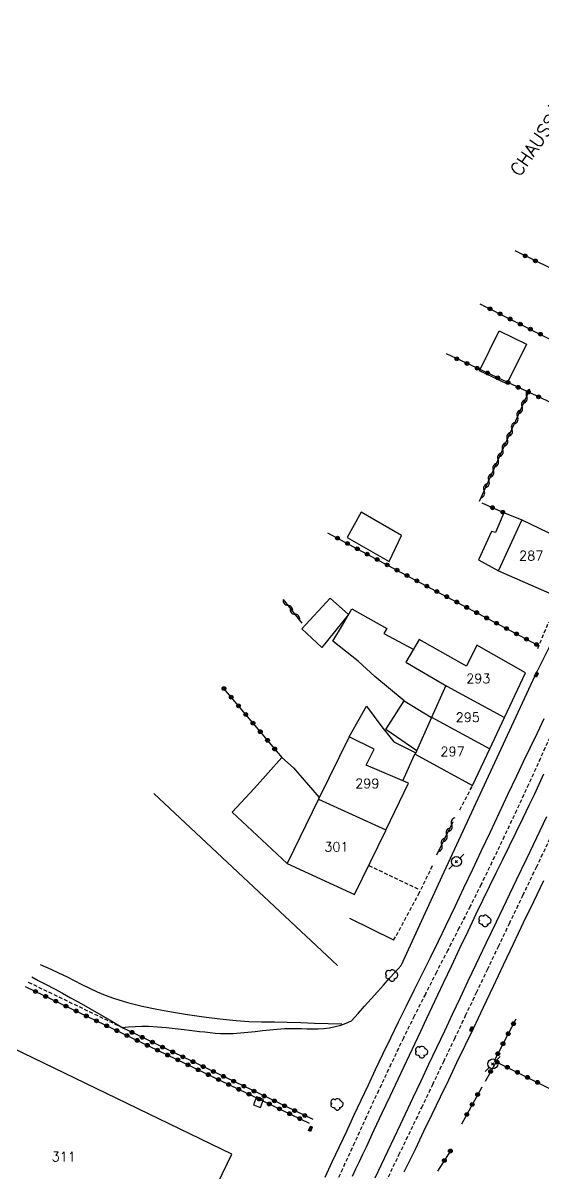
# Model space of a CAD drawing. Header units: millimetres. Extents: x 137000 to 138000, y 152000 to 153001.
# Drawn here: x 137629.4 to 137698.5, y 152571.8 to 152724.8 of the extents above; entities that cross this region are included whole.
import ezdxf
from ezdxf.enums import TextEntityAlignment as Align

# ---------------------------------------------------------------- set-up
doc = ezdxf.new("R2010")
doc.units = ezdxf.units.MM
doc.linetypes.add('DASHED', pattern=[0.75, 0.5, -0.25])
doc.layers.get('0').update_dxf_attribs({"linetype": 'CONTINUOUS'})
for name, color, linetype in [('W0001', 6, 'DASHED'), ('W0006', 2, 'CONTINUOUS'), ('W0008', 7, 'CONTINUOUS'), ('W0015', 2, 'CONTINUOUS'), ('W0017', 7, 'CONTINUOUS'), ('W0101', 7, 'CONTINUOUS'), ('W0104', 1, 'CONTINUOUS'), ('W0112', 1, 'DASHED'), ('W0211', 2, 'CONTINUOUS'), ('W0214', 2, 'CONTINUOUS'), ('W0300', 7, 'CONTINUOUS'), ('W0310', 3, 'CONTINUOUS'), ('W0323', 7, 'CONTINUOUS'), ('W0333', 7, 'CONTINUOUS'), ('W0401', 7, 'CONTINUOUS'), ('W0439', 7, 'CONTINUOUS'), ('W0473', 7, 'CONTINUOUS'), ('W0989', 7, 'CONTINUOUS'), ('W0991', 7, 'CONTINUOUS'), ('W1102', 7, 'CONTINUOUS')]:
    doc.layers.add(name, color=color, linetype=linetype)
doc.styles.get("Standard").update_dxf_attribs({"font": 'romans.shx', "width": 0.85})

# ---------------------------------------------------------------- blocks, each defined once
blk = doc.blocks.new('T401')
for p, q in [((-0.3, 0.3), (0, 0.3)), ((-0.3, -0.25), (-0.3, 0.3)), ((-0.3, 0.15), (0, 0.15)), ((-0.3, 0), (0, 0)), ((0, 0.3), (0, -0.25)), ((-0.3, -0.15), (0, -0.15)), ((-0.3, -0.25), (-0.3, -0.3)), ((-0.3, -0.3), (0, -0.3)), ((0, -0.3), (0, -0.25))]:
    blk.add_line(p, q)
blk = doc.blocks.new('T300')
for p, q in [((-0.8, 0.51), (-0.86, 0.34)), ((-0.86, 0.34), (-0.86, 0.17)), ((-0.86, 0.17), (-0.74, 0.06)), ((-0.69, 0.63), (-0.8, 0.51)), ((-0.8, -0.06), (-0.74, 0.06)), ((-0.74, 0.06), (-0.69, 0.11)), ((-0.57, 0.69), (-0.69, 0.63)), ((-0.46, 0.69), (-0.57, 0.69)), ((-0.29, 0.63), (-0.46, 0.69)), ((-0.29, 0.63), (-0.17, 0.74)), ((-0.23, 0.57), (-0.29, 0.63)), ((-0.17, 0.74), (-0.06, 0.8)), ((-0.06, 0.8), (0.06, 0.8)), ((0.06, 0.8), (0.23, 0.74)), ((0.23, 0.74), (0.34, 0.63)), ((0.34, 0.63), (0.4, 0.51)), ((0.46, 0.46), (0.34, 0.46)), ((0.4, 0.51), (0.4, 0.46)), ((0.57, 0.4), (0.46, 0.46)), ((0.57, 0.4), (0.69, 0.29)), ((0.69, 0.29), (0.74, 0.17)), ((0.74, 0.06), (0.69, -0.17)), ((0.74, 0.17), (0.74, 0.06)), ((-0.8, -0.17), (-0.8, -0.06)), ((-0.8, -0.23), (-0.8, -0.17)), ((-0.74, -0.34), (-0.8, -0.23)), ((-0.69, -0.4), (-0.74, -0.34)), ((-0.51, -0.46), (-0.69, -0.4)), ((-0.4, -0.46), (-0.51, -0.46)), ((-0.4, -0.46), (-0.34, -0.46)), ((-0.34, -0.46), (-0.34, -0.4)), ((-0.34, -0.51), (-0.34, -0.46)), ((-0.29, -0.63), (-0.34, -0.51)), ((-0.17, -0.74), (-0.29, -0.63)), ((-0.06, -0.8), (-0.17, -0.74)), ((0.06, -0.8), (-0.06, -0.8)), ((0.17, -0.74), (0.06, -0.8)), ((0.23, -0.69), (0.17, -0.74)), ((0.29, -0.46), (0.23, -0.46)), ((0.29, -0.63), (0.23, -0.69)), ((0.46, -0.4), (0.29, -0.46)), ((0.34, -0.51), (0.29, -0.63)), ((0.34, -0.51), (0.34, -0.46)), ((0.57, -0.34), (0.46, -0.4)), ((0.63, -0.29), (0.57, -0.34)), ((0.69, -0.17), (0.63, -0.29))]:
    blk.add_line(p, q)
blk = doc.blocks.new('T473')
for p, q in [((-0.166667, 0.166667), (0.166667, -0.166667)), ((-0.166667, -0.166667), (0.166667, 0.166667)), ((0.500001, 0.500001), (1.000002, 1.000002)), ((-1.000002, -1.000002), (-0.500001, -0.500001))]:
    blk.add_line(p, q)
blk.add_ellipse((0, 0), major_axis=(0.471405, 0.471405), ratio=1, start_param=5.4977871438, end_param=11.780972451)
blk = doc.blocks.new('t323o')
at = {"color": 0, "linetype": 'Continuous'}
for radius in [0.25, 0.15]:
    blk.add_circle((0, 0), radius, dxfattribs=at)
blk = doc.blocks.new('t310o')
at = {"color": 0, "linetype": 'Continuous'}
for centre, start, end in [((-0.5, 0.38), 216.8699, 323.1304), ((0.5, -0.37), 36.8699, 143.1303)]:
    blk.add_arc(centre, 0.625, start, end, dxfattribs=at)

msp = doc.modelspace()

# ---------------------------------------------------------------- linework, layer by layer
at = {"layer": 'W0001'}
for points in [[(137699.71, 152630.41), (137698.14, 152626.94), (137696.56, 152623.47), (137694.96, 152620.01), (137693.35, 152616.56), (137691.71, 152613.12), (137690.27, 152610.17), (137688.81, 152607.24), (137687.32, 152604.32), (137685.83, 152601.4), (137684.33, 152598.49), (137682.85, 152595.57), (137681.38, 152592.64), (137679.93, 152589.7), (137678.28, 152586.23), (137676.64, 152582.75), (137675.02, 152579.26), (137673.42, 152575.77), (137671.82, 152572.28), (137670.22, 152568.78)], [(137676.31, 152567.88), (137679.34, 152574.16), (137682.37, 152580.45), (137683.83, 152583.51), (137685.29, 152586.57), (137686.75, 152589.63), (137688.2, 152592.69), (137689.65, 152595.76), (137691.11, 152598.82), (137692.56, 152601.88), (137694.02, 152604.94), (137695.82, 152608.7), (137697.61, 152612.45), (137699.42, 152616.21)]]:
    msp.add_lwpolyline(points, dxfattribs=at)
at = {"layer": 'W0006'}
msp.add_lwpolyline([(137679.62, 152599.37), (137685.36, 152611.81), (137697.45, 152637.96), (137707, 152657.14), (137712.09, 152668.15)], dxfattribs=at)
at = {"layer": 'W0008'}
for points in [[(137698.62, 152632.17), (137697.7, 152630.27), (137696.79, 152628.36), (137695.87, 152626.46), (137694.96, 152624.55), (137693.78, 152622.07), (137692.61, 152619.59), (137691.45, 152617.1), (137690.28, 152614.62), (137689.11, 152612.13), (137687.94, 152609.65), (137686.77, 152607.16), (137685.58, 152604.69), (137684.54, 152602.54), (137683.49, 152600.39), (137682.44, 152598.25), (137681.38, 152596.11), (137680.32, 152593.97), (137679.26, 152591.83), (137678.21, 152589.68), (137677.17, 152587.53), (137676.2, 152585.49), (137675.23, 152583.44), (137674.27, 152581.39), (137673.31, 152579.34), (137672.36, 152577.29), (137671.4, 152575.24), (137670.44, 152573.2), (137669.47, 152571.15)], [(137680.03, 152571.91), (137680.03, 152571.91), (137681.58, 152575.03), (137682.67, 152577.31), (137683.77, 152579.59), (137684.86, 152581.87), (137685.96, 152584.16), (137687.05, 152586.44), (137688.14, 152588.72), (137689.24, 152591), (137690.58, 152593.82), (137691.91, 152596.63), (137693.25, 152599.44), (137694.58, 152602.25), (137695.92, 152605.07), (137697.26, 152607.88), (137698.6, 152610.69)]]:
    msp.add_lwpolyline(points, dxfattribs=at)
at = {"layer": 'W0015'}
for points in [[(137673.16, 152571.34), (137673.62, 152572.32), (137674.09, 152573.3), (137674.55, 152574.27), (137675.01, 152575.25), (137676.07, 152577.49), (137677.13, 152579.74), (137678.19, 152581.98), (137679.25, 152584.23), (137680, 152585.83), (137680.76, 152587.43), (137681.51, 152589.04), (137682.26, 152590.64), (137683.01, 152592.25), (137683.77, 152593.85), (137684.52, 152595.45), (137685.28, 152597.06), (137686.36, 152599.35), (137687.44, 152601.65), (137688.53, 152603.94), (137689.62, 152606.23), (137690.5, 152608.05), (137691.39, 152609.87), (137692.28, 152611.68), (137693.17, 152613.49), (137694.06, 152615.31), (137694.94, 152617.12), (137695.83, 152618.94), (137696.7, 152620.77), (137697.34, 152622.13), (137697.98, 152623.49), (137698.61, 152624.86)], [(137698.97, 152619.17), (137697.62, 152616.36), (137696.28, 152613.55), (137694.94, 152610.74), (137693.59, 152607.92), (137692.25, 152605.11), (137690.91, 152602.3), (137689.57, 152599.49), (137688.52, 152597.27), (137687.47, 152595.05), (137686.42, 152592.83), (137685.38, 152590.61), (137684.33, 152588.39), (137683.28, 152586.17), (137682.23, 152583.96), (137681.18, 152581.74), (137679.5, 152578.18), (137677.84, 152574.62), (137676.14, 152571.07)]]:
    msp.add_lwpolyline(points, dxfattribs=at)
at = {"layer": 'W0017'}
msp.add_lwpolyline([(137672.79, 152605.66), (137678.62, 152602.77)], dxfattribs=at)
at = {"layer": 'W0101'}
for points in [[(137704.02, 152654.64), (137695.64, 152658.66), (137693.28, 152659.62), (137692.16, 152656.97), (137691.66, 152657.12), (137689.9, 152653.33), (137692.59, 152651.89), (137701.09, 152648.18)], [(137696.16, 152638.33), (137689.69, 152641.98), (137688.34, 152639.18), (137682.01, 152642.74), (137680.24, 152639.72), (137685.71, 152636.55)], [(137693.37, 152632.35), (137696.16, 152638.31)], [(137685.58, 152636.62), (137683.68, 152632.35)], [(137683.68, 152632.35), (137681.5, 152627.49)], [(137691.41, 152628.19), (137693.37, 152632.35)], [(137677.6, 152617.39), (137680.62, 152623.64), (137675, 152626.02), (137676.05, 152628.15), (137672.74, 152629.79), (137668.64, 152621.51)], [(137681.5, 152627.49), (137689.13, 152623.32)], [(137689.12, 152623.3), (137691.41, 152628.19)], [(137668.64, 152621.51), (137664.47, 152612.96), (137673.43, 152608.82)], [(137673.43, 152608.82), (137677.59, 152617.35), (137677.6, 152617.39)], [(137613.87, 152572.8), (137648.42, 152556.17), (137657.14, 152574.27), (137625.15, 152589.75)]]:
    msp.add_lwpolyline(points, dxfattribs=at)
at = {"layer": 'W0104'}
for points in [[(137690.06, 152678.52), (137692.65, 152683.83), (137696.29, 152682.06), (137693.69, 152676.75)], [(137679.69, 152656.6), (137674.33, 152659.69), (137672.44, 152656.32), (137678.04, 152653.12)], [(137666.45, 152644.16), (137670.22, 152648.23), (137672.64, 152646.08), (137669.09, 152641.68)]]:
    msp.add_lwpolyline(points, close=True, dxfattribs=at)
for points in [[(137692.59, 152651.89), (137695.69, 152658.64)], [(137680.02, 152634.6), (137676.12, 152637.83), (137673.92, 152639.87), (137670.56, 152642.54), (137671.83, 152644.67), (137673.08, 152646.84), (137677.73, 152644.22), (137677.35, 152643.55), (137681.25, 152641.45)], [(137681.7, 152627.94), (137677.58, 152630.75), (137680.02, 152634.6), (137683.68, 152632.35)], [(137672.74, 152629.79), (137675.01, 152633.87), (137677.07, 152631.14), (137678.65, 152629.14), (137681.57, 152627.65)], [(137664.47, 152612.96), (137657.18, 152619.79), (137660.16, 152622.98), (137663.78, 152627.03), (137665.31, 152625.69), (137668.75, 152621.74)], [(137679.88, 152623.95), (137681.38, 152627.31), (137681.5, 152627.49)]]:
    msp.add_lwpolyline(points, dxfattribs=at)
at = {"layer": 'W0112'}
for points in [[(137697.79, 152641.57), (137699.26, 152645.09)], [(137687.44, 152620.08), (137689.12, 152623.3)], [(137675.33, 152612.68), (137682.12, 152609.44)], [(137681.95, 152608.83), (137683.83, 152612.69)], [(137678.64, 152602.72), (137681.95, 152608.83)], [(137630.07, 152597.15), (137642.62, 152591.09)]]:
    msp.add_lwpolyline(points, dxfattribs=at)
at = {"layer": 'W0211'}
for points in [[(137630.53, 152597.85), (137631.38, 152597.39), (137632.46, 152596.82), (137633.54, 152596.24), (137634.62, 152595.67), (137635.7, 152595.08), (137636.77, 152594.49), (137638.24, 152593.65), (137639.7, 152592.81), (137641.16, 152591.95), (137642.62, 152591.09)], [(137642.49, 152591.11), (137643.38, 152591.2), (137644.27, 152591.26), (137645.16, 152591.29), (137646.05, 152591.28), (137647.24, 152591.22), (137648.42, 152591.1), (137649.6, 152590.96), (137650.78, 152590.84), (137651.47, 152590.77), (137652.16, 152590.69), (137652.85, 152590.6), (137653.54, 152590.52), (137654.24, 152590.44), (137654.93, 152590.38), (137655.63, 152590.33), (137656.33, 152590.32), (137657.31, 152590.33), (137658.29, 152590.39), (137659.26, 152590.48), (137660.24, 152590.59), (137661.21, 152590.7), (137662.18, 152590.81), (137663.16, 152590.9), (137664.13, 152590.97), (137664.88, 152590.99), (137665.62, 152590.98), (137666.37, 152590.96), (137667.11, 152590.94), (137667.86, 152590.93), (137668.6, 152590.94), (137669.35, 152590.99), (137670.1, 152591.08), (137670.86, 152591.24), (137671.6, 152591.44), (137672.34, 152591.71), (137673.05, 152592.02)]]:
    msp.add_lwpolyline(points, dxfattribs=at)
at = {"layer": 'W0214'}
msp.add_lwpolyline([(137631.64, 152599.52), (137633.07, 152598.87), (137634.1, 152598.39), (137635.13, 152597.88), (137636.15, 152597.36), (137637.17, 152596.85), (137638.2, 152596.34), (137639.24, 152595.86), (137640.3, 152595.41), (137641.38, 152595.01), (137643.28, 152594.43), (137645.21, 152593.97), (137647.16, 152593.57), (137649.11, 152593.21), (137651.25, 152592.84), (137653.39, 152592.52), (137655.55, 152592.25), (137657.71, 152592.04), (137659.4, 152591.93), (137661.09, 152591.88), (137662.78, 152591.86), (137664.47, 152591.82), (137666.29, 152591.76), (137668.11, 152591.71), (137669.93, 152591.66), (137671.75, 152591.61)], dxfattribs=at)
at = {"layer": 'W0300'}
msp.add_lwpolyline([(137646.75, 152622.24), (137671.19, 152599.37)], dxfattribs=at)
at = {"layer": 'W0310'}
for points in [[(137694.48, 152671), (137696.52, 152675.54)], [(137690.06, 152661.16), (137694.48, 152671)], [(137663.95, 152648.08), (137666.43, 152644.94)], [(137684.37, 152614.07), (137686.55, 152618.52)]]:
    msp.add_lwpolyline(points, dxfattribs=at)
at = {"layer": 'W0323'}
for points in [[(137706.72, 152688.6), (137694.79, 152694.45)], [(137690.11, 152687.42), (137703.63, 152680.6)], [(137699.7, 152674.21), (137685.67, 152680.74)], [(137693.29, 152659.61), (137690.4, 152660.9)], [(137669.85, 152656.95), (137680.8, 152651.05), (137697.64, 152642.07)], [(137663.8, 152627.03), (137656.07, 152636.24)], [(137629.67, 152596.56), (137667.39, 152578.39)], [(137694.88, 152592.22), (137692, 152586.7), (137713.86, 152575.74)], [(137667.92, 152578.88), (137642.51, 152591.12)], [(137692.26, 152586.55), (137690.8, 152583.95)], [(137690.34, 152583.18), (137687.65, 152578.23)], [(137686.2, 152574.7), (137684.48, 152571.99)]]:
    msp.add_lwpolyline(points, dxfattribs=at)
at = {"layer": 'W0333'}
msp.add_lwpolyline([(137673.05, 152592.02), (137673.9, 152592.99), (137674.76, 152593.95), (137675.63, 152594.92), (137676.49, 152595.88), (137677.28, 152596.76), (137678.06, 152597.63), (137678.85, 152598.5), (137679.64, 152599.37)], dxfattribs=at)
at = {"layer": 'W0439'}
msp.add_lwpolyline([(137660.41, 152581.87), (137660.01, 152580.81), (137660.94, 152580.46), (137661.34, 152581.52)], close=True, dxfattribs=at)
at = {"layer": 'W1102'}
for points in [[(137685.71, 152636.55), (137693.36, 152632.36)], [(137683.69, 152632.39), (137691.41, 152628.19)], [(137668.64, 152621.51), (137677.62, 152617.42)]]:
    msp.add_lwpolyline(points, dxfattribs=at)

# ---------------------------------------------------------------- block references
at = {"layer": 'W0300'}
for p in [(137690.81, 152605.29), (137678.43, 152598.02), (137682.39, 152587.83), (137671.15, 152580.88)]:
    msp.add_blockref('T300', p, dxfattribs=at)
at = {"layer": 'W0310'}
for p, rotation in [((137696.33, 152675.1), 65.78882402047415), ((137695.71, 152673.74), 65.78882402047415), ((137695.1, 152672.37), 65.78882402047415), ((137694.36, 152670.73), 65.78882402046479), ((137693.75, 152669.37), 65.78882402046479), ((137693.13, 152668), 65.78882402046479), ((137692.52, 152666.63), 65.78882402046479), ((137691.9, 152665.26), 65.78882402046479), ((137690.67, 152662.53), 65.78882402046479), ((137691.29, 152663.89), 65.78882402046479), ((137664.57, 152647.29), 308.3328737685857), ((137665.5, 152646.12), 308.3328737685857), ((137685.69, 152616.76), 63.97789798980861), ((137686.35, 152618.11), 63.97789798980861), ((137685.03, 152615.42), 63.97789798980861)]:
    msp.add_blockref('t310o', p, dxfattribs=dict(at, rotation=rotation))
at = {"layer": 'W0323'}
for p, rotation in [((137696.13, 152693.79), 153.9158085316487), ((137697.48, 152693.13), 153.9158085316487), ((137691.45, 152686.74), 333.240475088045), ((137692.79, 152686.07), 333.240475088045), ((137694.13, 152685.39), 333.240475088045), ((137695.47, 152684.72), 333.240475088045), ((137696.81, 152684.04), 333.240475088045), ((137698.15, 152683.37), 333.240475088045), ((137687.03, 152680.1), 155.0587289165817), ((137688.39, 152679.47), 155.0587289165817), ((137689.75, 152678.84), 155.0587289165817), ((137691.11, 152678.21), 155.0587289165817), ((137692.47, 152677.57), 155.0587289165817), ((137693.83, 152676.94), 155.0587289165817), ((137695.19, 152676.31), 155.0587289165817), ((137696.55, 152675.68), 155.0587289165817), ((137697.91, 152675.04), 155.0587289165817), ((137691.77, 152660.29), 155.9435382921728), ((137693.14, 152659.68), 155.9435382921728), ((137671.17, 152656.24), 331.68512809675), ((137672.49, 152655.53), 331.68512809675), ((137673.81, 152654.82), 331.68512809675), ((137675.13, 152654.11), 331.68512809675), ((137676.45, 152653.4), 331.68512809675), ((137677.77, 152652.68), 331.68512809675), ((137679.09, 152651.97), 331.68512809675), ((137680.41, 152651.26), 331.68512809675), ((137681.73, 152650.55), 331.9282195254272), ((137683.06, 152649.85), 331.9282195254272), ((137684.38, 152649.14), 331.9282195254272), ((137685.7, 152648.44), 331.9282195254272), ((137687.03, 152647.73), 331.9282195254272), ((137688.35, 152647.02), 331.9282195254272), ((137689.67, 152646.32), 331.9282195254272), ((137691, 152645.61), 331.9282195254272), ((137692.32, 152644.91), 331.9282195254272), ((137693.64, 152644.2), 331.9282195254272), ((137694.97, 152643.49), 331.9282195254272), ((137696.29, 152642.79), 331.9282195254272), ((137697.62, 152642.08), 331.9282195254272), ((137656.08, 152636.22), 130.0163384511383), ((137657.05, 152635.07), 130.0163384511383), ((137658.01, 152633.92), 130.0163384511383), ((137658.98, 152632.77), 130.0163384511383), ((137659.94, 152631.62), 130.0163384511383), ((137660.91, 152630.48), 130.0163384511383), ((137661.87, 152629.33), 130.0163384511383), ((137662.83, 152628.18), 130.0163384511383), ((137631.03, 152595.91), 334.2835439766603), ((137632.38, 152595.26), 334.2835439766603), ((137633.73, 152594.61), 334.2835439766603), ((137635.08, 152593.96), 334.2835439766603), ((137636.43, 152593.31), 334.2835439766603), ((137637.78, 152592.65), 334.2835439766603), ((137639.13, 152592), 334.2835439766603), ((137640.49, 152591.35), 334.2835439766603), ((137694.57, 152591.62), 242.4596030822339), ((137641.84, 152590.7), 334.2835439766603), ((137643.19, 152590.05), 334.2835439766603), ((137643.86, 152590.47), 154.2815736305357), ((137645.21, 152589.81), 154.2815736305357), ((137693.87, 152590.29), 242.4596030822339), ((137644.54, 152589.4), 334.2835439766603), ((137645.89, 152588.75), 334.2835439766603), ((137646.56, 152589.16), 154.2815736305357), ((137647.91, 152588.51), 154.2815736305357), ((137693.18, 152588.96), 242.4596030822339), ((137647.24, 152588.1), 334.2835439766603), ((137648.59, 152587.45), 334.2835439766603), ((137649.27, 152587.86), 154.2815736305357), ((137649.95, 152586.8), 334.2835439766603), ((137650.62, 152587.21), 154.2815736305357), ((137692.49, 152587.63), 242.4596030822339), ((137651.3, 152586.15), 334.2835439766603), ((137651.97, 152586.56), 154.2815736305357), ((137652.65, 152585.49), 334.2835439766603), ((137653.32, 152585.91), 154.2815736305357), ((137654.67, 152585.26), 154.2815736305357), ((137691.53, 152585.26), 240.6181232448116), ((137692.41, 152586.49), 333.3864876428702), ((137693.75, 152585.82), 333.3864876428702), ((137695.09, 152585.15), 333.3864876428702), ((137654, 152584.84), 334.2835439766603), ((137655.35, 152584.19), 334.2835439766603), ((137656.02, 152584.61), 154.2815736305357), ((137657.37, 152583.96), 154.2815736305357), ((137696.43, 152584.48), 333.3864876428702), ((137697.77, 152583.81), 333.3864876428702), ((137656.7, 152583.54), 334.2835439766603), ((137658.05, 152582.89), 334.2835439766603), ((137658.73, 152583.3), 154.2815736305357), ((137659.41, 152582.24), 334.2835439766603), ((137660.08, 152582.65), 154.2815736305357), ((137689.8, 152582.19), 241.4471631646371), ((137660.76, 152581.59), 334.2835439766603), ((137661.43, 152582), 154.2815736305357), ((137662.11, 152580.94), 334.2835439766603), ((137662.78, 152581.35), 154.2815736305357), ((137664.13, 152580.7), 154.2815736305357), ((137689.08, 152580.87), 241.4471631646371), ((137663.46, 152580.29), 334.2835439766603), ((137664.81, 152579.64), 334.2835439766603), ((137665.48, 152580.05), 154.2815736305357), ((137666.83, 152579.4), 154.2815736305357), ((137688.36, 152579.55), 241.4471631646371), ((137666.16, 152578.99), 334.2835439766603), ((137686.18, 152574.68), 237.6354749937305), ((137685.38, 152573.41), 237.6354749937305)]:
    msp.add_blockref('t323o', p, dxfattribs=dict(at, rotation=rotation))
at = {"layer": 'W0401'}
for p, rotation in [((137697.47, 152638.14), 154.2377918569412), ((137689.14, 152590.85), 334.4713500619242), ((137667.45, 152577.69), 154.9110162826727)]:
    msp.add_blockref('T401', p, dxfattribs=dict(at, rotation=rotation))
at = {"layer": 'W0473'}
for p in [(137686.98, 152613.19), (137691.81, 152586.26)]:
    msp.add_blockref('T473', p, dxfattribs=at)

# ---------------------------------------------------------------- texts
at = {"layer": 'W0989'}
msp.add_text('CHAUSSÉE DE MONS   ', height=1.75, rotation=55.7127, dxfattribs=at).set_placement((137702.5, 152716.16), align=Align.MIDDLE_CENTER)
at = {"layer": 'W0991'}
for s, p in [('287', (137696.92, 152653.9)), ('293', (137689.89, 152637.55)), ('295', (137688.49, 152632.4)), ('297', (137686.46, 152627.84)), ('299', (137675.13, 152623.59)), ('301', (137671.03, 152615.16)), ('311', (137634.79, 152573.93))]:
    msp.add_text(s, height=1.25, dxfattribs=at).set_placement(p, align=Align.MIDDLE_CENTER)

doc.saveas('drawing.dxf')
